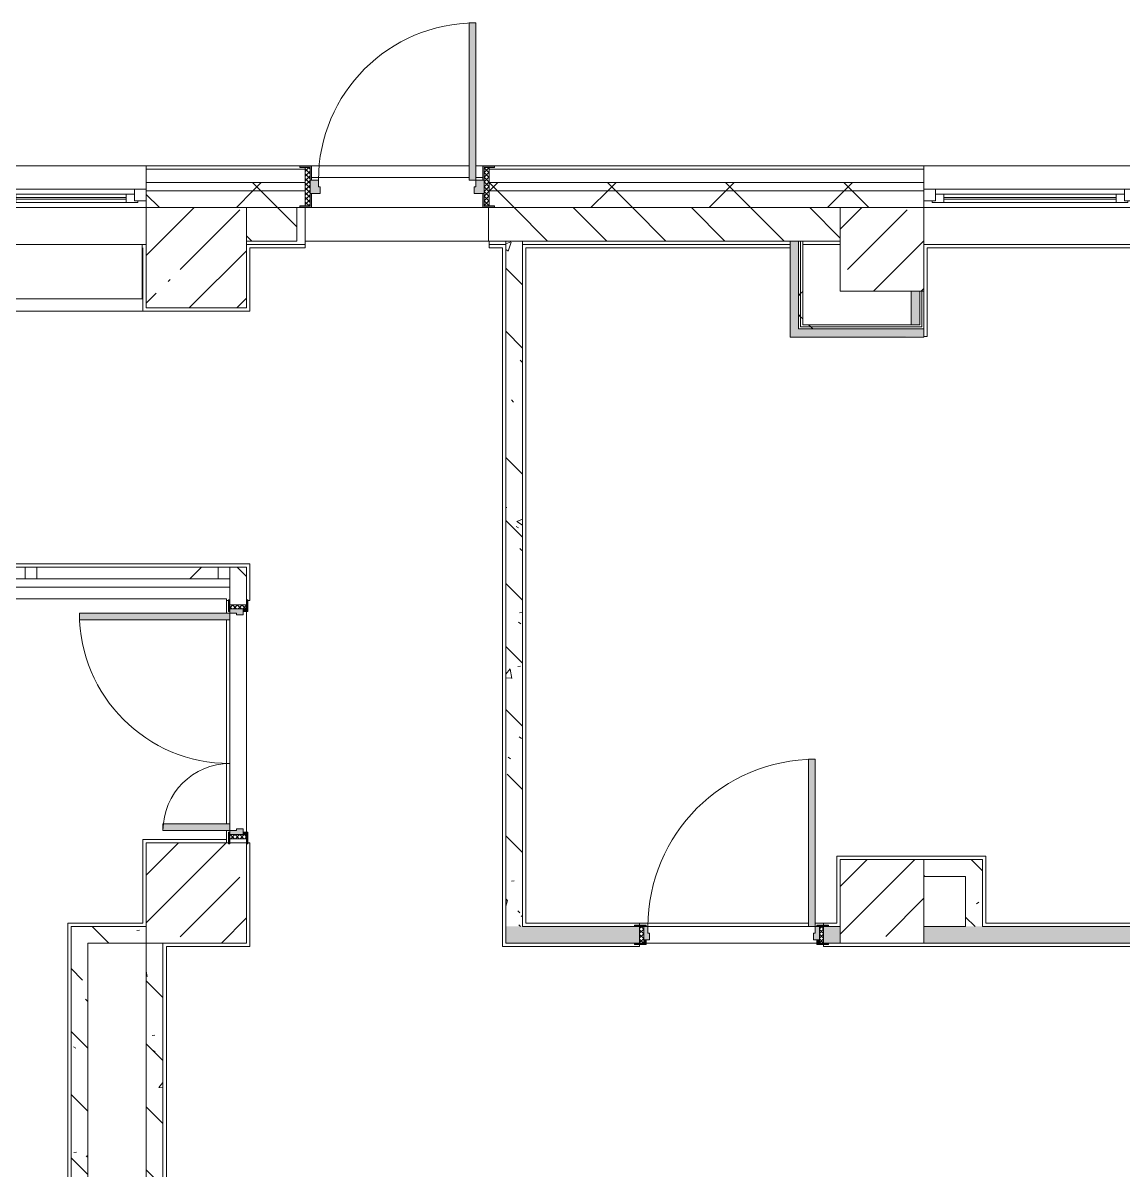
# Model space of a CAD drawing. Header units: millimetres. Extents: x 81671 to 282875, y -8553 to 29000.
# Drawn here: x 213182 to 219760, y 21343 to 28205 of the extents above; entities that cross this region are included whole.
import ezdxf

# ---------------------------------------------------------------- set-up
doc = ezdxf.new("R2010")
doc.units = ezdxf.units.MM
for name, color, linetype, lineweight, true_color in [('A-DOOR-5', 7, 'Continuous', 5, 0xe2e2e2), ('A-DOOR-6', 7, 'Continuous', 5, 0xaaaaaa), ('A-DOOR-FRAM-3', 7, 'Continuous', 5, 0xe2e2e2), ('A-DOOR-FRAM-4', 7, 'Continuous', 5, 0xaaaaaa), ('A-FLOR-3', 7, 'Continuous', 5, 0xaaaaaa), ('I-WALL-3', 7, 'Continuous', 5, 0xe7e7e7), ('I-WALL-4', 7, 'Continuous', 9, 0xe7e7e7), ('I-WALL-7', 7, 'Continuous', 5, 0x787878)]:
    doc.layers.add(name, color=color, linetype=linetype, lineweight=lineweight, true_color=true_color)
for name, color, linetype, lineweight in [('A-GLAZ-3', 7, 'Continuous', 5), ('A-GLAZ-CURT-2', 7, 'Continuous', 5), ('A-GLAZ-CWMG-2', 7, 'Continuous', 5), ('A-WALL', 7, 'Continuous', 9), ('A-WALL-4', 7, 'Continuous', 5), ('I-WALL-5', 7, 'Continuous', 5), ('S-COLS-2', 7, 'Continuous', 5)]:
    doc.layers.add(name, color=color, linetype=linetype, lineweight=lineweight)
pattern_1 = [(45, (147759.1, 0), (-285.1231, 285.1231), []), (45, (148044.2, 0), (-285.1231, 285.1231), [504.031, -100.806, 16.764, -84.042])]
pattern_2 = [(135, (147759.1, 0), (-377.1708, -377.1708), [533.4, -88.9, 17.78, -88.9]), (135, (147759.1, 376.94), (-377.1708, -377.1708), []), (50, (147759.1, 0), (637.6445, -55.7866), [66.675, -733.425]), (355, (147759.1, 0), (-123.3494, 668.699), [53.34, -586.74]), (100.451, (147812.23, -4.65), (514.299, 612.908), [56.665, -623.315]), (46.184, (147759.1, 177.8), (948.7764, -147.15), [100.012, -1100.137]), (96.636, (147838.2, 165.5), (830.909, 865.997), [84.998, -934.973]), (351.184, (147759.1, 177.8), (830.918, 865.988), [80.01, -880.11]), (21, (147848, 133.35), (530.6506, -357.9283), [66.675, -733.425]), (326, (147848, 133.35), (216.308, 644.6585), [53.34, -586.74]), (71.451, (147892.2, 103.5), (746.9596, 286.7243), [56.665, -623.315]), (37.5, (147759.1, 0), (10.81053, 295.9426), [16.764, -562.864, 16.764, -578.866, -588.962]), (37.5, (147759.1, 0), (10.81053, 295.9426), [-1175.258, 16.764, -572.198]), (7.5, (147759.1, 0), (233.8692, 350.6318), [16.764, -322.834, 16.764, -549.529, -224.472]), (7.5, (147759.1, 0), (233.8692, 350.6318), [-905.891, 16.764, -207.708]), (327.5, (147560.85, 0), (474.5678, -20.0513), [16.764, -205.486, 16.764, -676.656, -920.115]), (327.5, (147560.85, 0), (474.5678, -20.0513), [-915.67, 16.764, -903.351]), (317.5, (147471.95, 0), (518.4522, 88.9934), [16.764, -272.161, 16.764, -443.738, -653.415]), (317.5, (147471.95, 0), (518.4522, 88.9934), [-749.427, 16.764, -636.651])]
pattern_3 = [(45, (147759.1, 0), (-353.5534, 353.5534), []), (135, (147759.1, 0), (-353.5534, -353.5534), [])]
pattern_4 = [(45, (147759.1, 0), (-530.33, 530.33), []), (135, (147759.1, 0), (-530.33, -530.33), [])]

# ---------------------------------------------------------------- blocks, each defined once
blk = doc.blocks.new('Системная панель - Стекло - 70мм-31693610-1_4_3_птичка')
at = {"layer": 'A-GLAZ-CURT-2'}
h = blk.add_hatch(dxfattribs=at)
h.set_pattern_fill('FP_130', color=256, style=0, pattern_type=2)
h.set_pattern_definition([(225, (66547.5, 24415), (1414.214, -1414.214), [1000, -3000]), (225, (67547.5, 24915), (1414.214, -1414.214), [3000, -1000]), (225, (65547.5, 25415), (1414.214, -1414.214), [1000, -3000])])
h.paths.add_polyline_path([(-542.5, 35), (-542.5, -35), (542.5, -35), (542.5, 35), (-284.2, 35)])
for p, q in [((542.5, 35), (-542.5, 35)), ((-542.5, 35), (-542.5, -35)), ((542.5, -35), (542.5, 35)), ((-542.5, -35), (542.5, -35))]:
    blk.add_line(p, q, dxfattribs=at)
blk = doc.blocks.new('BSC_Колонна _Прямоугольная - 500х500-V92-1_4_3_птичка')
at = {"layer": 'S-COLS-2'}
h = blk.add_hatch(dxfattribs=at)
h.set_pattern_fill('FP_147', color=256, style=0, pattern_type=2)
h.set_pattern_definition([(45, (-70560, -22950), (-285.1231, 285.1231), []), (45, (-70274.88, -22950), (-285.1231, 285.1231), [504.031, -100.806, 16.764, -84.042])])
h.paths.add_polyline_path([(250, -250), (250, 250), (-250, 250), (-250, -250), (103.4, -250)])
for p, q in [((250, 250), (-250, 250)), ((-250, 250), (-250, -250)), ((250, -250), (250, 250)), ((-250, -250), (250, -250))]:
    blk.add_line(p, q, dxfattribs=at)
blk = doc.blocks.new('Системная панель - Стекло - 70мм-V119-1_4_3_птичка')
at = {"layer": 'A-GLAZ-CURT-2'}
for p, q in [((560, 35), (-560, 35)), ((-560, 35), (-560, -35)), ((560, -35), (560, 35)), ((-560, -35), (560, -35))]:
    blk.add_line(p, q, dxfattribs=at)
blk = doc.blocks.new('Прямоугольный импост - 50 x 70 мм-23766079-1_4_3_птичка')
at = {"layer": 'A-GLAZ-CWMG-2'}
for p, q in [((-35, 35), (35, 35)), ((-35, -35), (-35, 35)), ((35, 35), (35, -35)), ((35, -35), (-35, -35))]:
    blk.add_line(p, q, dxfattribs=at)
blk = doc.blocks.new('120_Окно_СКБ_3Ст - 120_Окно_СКБ_3Ст_5100-21641134-1_4_3_птичка')
at = {"layer": 'A-GLAZ-3'}
for p, q in [((-2550, -75), (-2550, -5)), ((-2550, -5), (-2480, -5)), ((2550, -5), (-2550, -5)), ((-2480, -5), (-2480, -75)), ((-1720, -35), (-2480, -35)), ((-2480, -35), (-2480, -75)), ((-2430, -85), (-2430, -35)), ((-2430, -55), (-1770, -55)), ((-1770, -65), (-2430, -65)), ((-1770, -85), (-1770, -35)), ((-1720, -75), (-1720, -5)), ((-1720, -5), (-1650, -5)), ((-1720, -75), (-1720, -35)), ((-1650, -5), (-1650, -75)), ((1650, -35), (-1650, -35)), ((1650, -45), (-1650, -45)), ((1650, -75), (1650, -5)), ((1650, -5), (1720, -5)), ((1720, -5), (1720, -75)), ((2480, -35), (1720, -35)), ((1720, -35), (1720, -75)), ((1770, -85), (1770, -35)), ((1770, -55), (2430, -55)), ((2430, -65), (1770, -65)), ((2430, -85), (2430, -35)), ((2480, -75), (2480, -5)), ((2480, -5), (2550, -5)), ((2480, -75), (2480, -35)), ((2550, -5), (2550, -75)), ((-2480, -75), (-2550, -75)), ((-2550, -75), (-2500, -75)), ((-2480, -75), (-2500, -75)), ((-2500, -75), (-2500, -85)), ((-2500, -85), (-1700, -85)), ((-1700, -85), (-2500, -85)), ((-1650, -75), (-1720, -75)), ((-1700, -75), (-1720, -75)), ((-1700, -75), (1700, -75)), ((-1700, -85), (-1700, -75)), ((1720, -75), (1650, -75)), ((1720, -75), (1700, -75)), ((1700, -75), (1700, -85)), ((1700, -85), (2500, -85)), ((2500, -85), (1700, -85)), ((2550, -75), (2480, -75)), ((2500, -75), (2480, -75)), ((2500, -75), (2550, -75)), ((2500, -85), (2500, -75))]:
    blk.add_line(p, q, dxfattribs=at)
blk = doc.blocks.new('120_Окно_СКБ_2Ст - 120_Окно_СКБ_2Ст 2100х2400 _мал створка справа_-19092174-1_4_3_птичка')
at = {"layer": 'A-GLAZ-3'}
for p, q in [((-1050, -75), (-1050, -5)), ((-1050, -5), (-980, -5)), ((1050, -5), (-1050, -5)), ((-980, -5), (-980, -75)), ((150, -35), (-980, -35)), ((-980, -35), (-980, -75)), ((-930, -85), (-930, -35)), ((-930, -55), (100, -55)), ((100, -65), (-930, -65)), ((100, -85), (100, -35)), ((150, -75), (150, -5)), ((150, -5), (220, -5)), ((150, -75), (150, -35)), ((220, -5), (220, -75)), ((980, -35), (220, -35)), ((220, -35), (220, -75)), ((270, -85), (270, -35)), ((270, -55), (930, -55)), ((930, -65), (270, -65)), ((930, -85), (930, -35)), ((980, -75), (980, -5)), ((980, -5), (1050, -5)), ((980, -75), (980, -35)), ((1050, -5), (1050, -75)), ((-980, -75), (-1050, -75)), ((-1050, -75), (-1000, -75)), ((-980, -75), (-1000, -75)), ((-1000, -75), (-1000, -85)), ((-1000, -85), (170, -85)), ((170, -85), (-1000, -85)), ((220, -75), (150, -75)), ((170, -75), (150, -75)), ((170, -75), (200, -75)), ((170, -85), (170, -75)), ((220, -75), (200, -75)), ((200, -75), (200, -85)), ((200, -85), (1000, -85)), ((1000, -85), (200, -85)), ((1050, -75), (980, -75)), ((1000, -75), (980, -75)), ((1000, -75), (1050, -75)), ((1000, -85), (1000, -75))]:
    blk.add_line(p, q, dxfattribs=at)
blk = doc.blocks.new('110_Дверь_СКБ_1Ст_Наружная - ДН-2д_л__ Дверь из подвала ЛК _900 мм в свету_ 3300-22851703-1_4_3_птичка')
at = {"layer": 'A-DOOR-5'}
h = blk.add_hatch(color=256, dxfattribs=at)
h.paths.add_polyline_path([(539.5, 50), (539.5, 125), (601.5, 125), (601.5, 133), (531.5, 133), (531.5, 50)])
h.paths.add_polyline_path([(-500.5, 50), (-492.5, 50), (-492.5, 133), (-562.5, 133), (-562.5, 125), (-500.5, 125), (-500.5, 65)])
h = blk.add_hatch(color=256, dxfattribs=at)
h.paths.add_polyline_path([(479.5, -30), (539.5, -30), (539.5, 50), (489.5, 50), (489.5, 10), (479.5, 10), (479.5, -16.7)])
h.paths.add_polyline_path([(-440.5, -30), (-440.5, 10), (-450.5, 10), (-450.5, 50), (-500.5, 50), (-500.5, -30), (-450.5, -30)])
h = blk.add_hatch(color=256, dxfattribs=at)
h.paths.add_polyline_path([(601.5, -113), (601.5, -105), (539.5, -105), (539.5, -30), (531.5, -30), (531.5, -113), (569.5, -113)])
h.paths.add_polyline_path([(-530.5, -113), (-492.5, -113), (-492.5, -30), (-500.5, -30), (-500.5, -105), (-562.5, -105), (-562.5, -113)])
at = {"layer": 'A-DOOR-6'}
h = blk.add_hatch(dxfattribs=at)
h.set_pattern_fill('FP_200', color=256, style=0, pattern_type=2)
h.set_pattern_definition([(135, (1756.41, 199.685), (-14.14214, -14.14214), []), (225, (1756.41, 199.685), (14.14214, -14.14214), [])])
h.paths.add_polyline_path([(539.5, -105), (569.5, -105), (569.5, 125), (539.5, 121.6), (539.5, -85)])
at = {"layer": 'A-DOOR-FRAM-3'}
blk.add_hatch(color=256, dxfattribs=at).paths.add_polyline_path([(449.5, 50), (489.5, 50), (489.5, 990), (449.5, 990), (449.5, 65)])
at = {"layer": 'A-DOOR-FRAM-4'}
h = blk.add_hatch(dxfattribs=at)
h.set_pattern_fill('FP_201', color=256, style=0, pattern_type=2)
h.set_pattern_definition([(45, (-366.384, 199.685), (-14.1421, 14.1421), []), (135, (-366.384, 199.685), (-14.1421, -14.1421), [])])
h.paths.add_polyline_path([(-529.5, -105), (-500.5, -105), (-500.5, 125), (-530.5, 125), (-530.5, -105)])
at = {"layer": 'A-DOOR-6'}
for p, q in [((489.5, 990), (449.5, 990)), ((449.5, 990), (449.5, 50)), ((489.5, 50), (489.5, 990)), ((-492.5, 133), (-562.5, 133)), ((-562.5, 133), (-562.5, 125)), ((-562.5, 125), (-500.5, 125)), ((-500.5, 125), (-500.5, 50)), ((-492.5, 50), (-492.5, 133)), ((601.5, 133), (531.5, 133)), ((531.5, 133), (531.5, 50)), ((539.5, 50), (539.5, 125)), ((539.5, 125), (601.5, 125)), ((601.5, 125), (601.5, 133)), ((-500.5, 50), (-492.5, 50)), ((449.5, 50), (489.5, 50)), ((531.5, 50), (539.5, 50)), ((-492.5, -30), (-500.5, -30)), ((-500.5, -30), (-500.5, -105)), ((-492.5, -113), (-492.5, -30)), ((539.5, -30), (531.5, -30)), ((531.5, -30), (531.5, -113)), ((539.5, -105), (539.5, -30)), ((-562.5, -105), (-562.5, -113)), ((-500.5, -105), (-562.5, -105)), ((-562.5, -113), (-492.5, -113)), ((531.5, -113), (601.5, -113)), ((601.5, -105), (539.5, -105)), ((601.5, -113), (601.5, -105))]:
    blk.add_line(p, q, dxfattribs=at)
blk.add_arc((489.5, 50), 940, 90, 180, dxfattribs=at)
at = {"layer": 'A-DOOR-FRAM-4'}
for p, q in [((-500.5, 125), (-530.5, 125)), ((-530.5, 125), (-530.5, -105)), ((-500.5, -105), (-500.5, 125)), ((569.5, 125), (539.5, 125)), ((539.5, 125), (539.5, -105)), ((569.5, -105), (569.5, 125)), ((-450.5, 50), (-500.5, 50)), ((-500.5, 50), (-500.5, -30)), ((-450.5, 10), (-450.5, 50)), ((-440.5, 10), (-450.5, 10)), ((-440.5, -30), (-440.5, 10)), ((489.5, 10), (479.5, 10)), ((479.5, 10), (479.5, -30)), ((489.5, 50), (489.5, 10)), ((539.5, 50), (489.5, 50)), ((539.5, -30), (539.5, 50)), ((-500.5, -30), (-440.5, -30)), ((479.5, -30), (539.5, -30)), ((-530.5, -105), (-500.5, -105)), ((539.5, -105), (569.5, -105))]:
    blk.add_line(p, q, dxfattribs=at)
blk = doc.blocks.new('110_Дверь_СКБ_2Ст - Д-10а_ СОШ_Дв_1450x2100h_Горячий цех-V170-1_4_3_птичка')
at = {"layer": 'A-DOOR-5'}
for points in [[(622.5, 526.4), (622.5, 50), (662.5, 50), (662.5, 950), (622.5, 950)], [(-637.5, 70), (-637.5, 50), (-597.5, 50), (-597.5, 450), (-637.5, 450), (-637.5, 370.8)]]:
    blk.add_hatch(color=256, dxfattribs=at).paths.add_polyline_path(points)
h = blk.add_hatch(color=256, dxfattribs=at)
h.paths.add_polyline_path([(-662.5, 50), (-662.5, -30), (-627.5, -30), (-627.5, 10), (-637.5, 10), (-637.5, 50), (-647.5, 50)])
h.paths.add_polyline_path([(652.5, -30), (687.5, -30), (687.5, 50), (662.5, 50), (662.5, 10), (652.5, 10), (652.5, -9.2)])
at = {"layer": 'A-DOOR-6'}
h = blk.add_hatch(dxfattribs=at)
h.set_pattern_fill('FP_23', color=256, style=0, pattern_type=2)
h.set_pattern_definition([(135, (1601.41, 114.685), (-14.14214, -14.14214), []), (225, (1601.41, 114.685), (14.14214, -14.14214), [])])
h.paths.add_polyline_path([(687.5, 50), (687.5, -50), (712.5, -50), (712.5, 50)])
at = {"layer": 'A-DOOR-FRAM-3'}
for points in [[(-717.5, 58), (-712.5, 50), (-647.5, 50), (-647.5, 58), (-712.5, 58)], [(672.5, 50), (742.5, 50), (737.5, 58), (672.5, 58)], [(-717.5, -50), (-712.5, -58), (-647.5, -58), (-647.5, -50), (-712.5, -50)], [(-662.5, -50), (-647.5, -50), (-647.5, -30), (-662.5, -30)], [(672.5, -50), (687.5, -50), (687.5, -30), (672.5, -30)], [(672.5, -50), (672.5, -58), (742.5, -58), (737.5, -50), (687.5, -50)]]:
    blk.add_hatch(color=256, dxfattribs=at).paths.add_polyline_path(points)
at = {"layer": 'A-DOOR-FRAM-4'}
h = blk.add_hatch(dxfattribs=at)
h.set_pattern_fill('FP_24', color=256, style=0, pattern_type=2)
h.set_pattern_definition([(45, (-521.384, 114.685), (-14.1421, 14.1421), []), (135, (-521.384, 114.685), (-14.1421, -14.1421), [])])
h.paths.add_polyline_path([(-687.5, -50), (-662.5, -50), (-662.5, 50), (-687.5, 50)])
at = {"layer": 'A-DOOR-6'}
for p, q in [((662.5, 950), (622.5, 950)), ((622.5, 950), (622.5, 50)), ((662.5, 50), (662.5, 950)), ((-637.5, 450), (-637.5, 50)), ((-597.5, 450), (-637.5, 450)), ((-597.5, 50), (-597.5, 450)), ((-637.5, 50), (-597.5, 50)), ((622.5, 50), (662.5, 50))]:
    blk.add_line(p, q, dxfattribs=at)
for centre, radius, start, end in [((662.5, 50), 900, 90, 180), ((-637.5, 50), 400, 0, 90)]:
    blk.add_arc(centre, radius, start, end, dxfattribs=at)
at = {"layer": 'A-DOOR-FRAM-4'}
for p, q in [((-647.5, 58), (-717.5, 58)), ((-717.5, 58), (-717.5, 50)), ((-717.5, 50), (-647.5, 50)), ((-662.5, 50), (-687.5, 50)), ((-687.5, 50), (-687.5, -50)), ((-637.5, 50), (-662.5, 50)), ((-662.5, 50), (-662.5, -30)), ((-662.5, -50), (-662.5, 50)), ((-647.5, 50), (-647.5, 58)), ((-637.5, 10), (-637.5, 50)), ((-627.5, 10), (-637.5, 10)), ((-627.5, -30), (-627.5, 10)), ((662.5, 10), (652.5, 10)), ((652.5, 10), (652.5, -30)), ((662.5, 50), (662.5, 10)), ((687.5, 50), (662.5, 50)), ((742.5, 58), (672.5, 58)), ((672.5, 58), (672.5, 50)), ((672.5, 50), (742.5, 50)), ((687.5, -30), (687.5, 50)), ((712.5, 50), (687.5, 50)), ((687.5, 50), (687.5, -50)), ((712.5, -50), (712.5, 50)), ((742.5, 50), (742.5, 58)), ((-647.5, -50), (-717.5, -50)), ((-717.5, -50), (-717.5, -58)), ((-717.5, -58), (-647.5, -58)), ((-687.5, -50), (-662.5, -50)), ((-662.5, -30), (-627.5, -30)), ((-647.5, -30), (-662.5, -30)), ((-662.5, -30), (-662.5, -50)), ((-662.5, -50), (-647.5, -50)), ((-647.5, -50), (-647.5, -30)), ((-647.5, -58), (-647.5, -50)), ((652.5, -30), (687.5, -30)), ((687.5, -30), (672.5, -30)), ((672.5, -30), (672.5, -50)), ((672.5, -50), (687.5, -50)), ((742.5, -50), (672.5, -50)), ((672.5, -50), (672.5, -58)), ((672.5, -58), (742.5, -58)), ((687.5, -50), (687.5, -30)), ((687.5, -50), (712.5, -50)), ((742.5, -58), (742.5, -50))]:
    blk.add_line(p, q, dxfattribs=at)
blk = doc.blocks.new('Прямоугольный импост - 50 x 70 мм-23766160-1_4_3_птичка')
at = {"layer": 'A-GLAZ-CWMG-2'}
for p, q in [((0, 35), (-70, 35)), ((-70, 35), (-70, -35)), ((0, -35), (0, 35)), ((-70, -35), (0, -35))]:
    blk.add_line(p, q, dxfattribs=at)
blk = doc.blocks.new('110_Дверь_СКБ_1Ст_Внутренняя1 - Д-11 1100x2100h_кладовые _все__ коридор _между помещениями блока столовой__ моечные _все_-V191-1_4_3_птичка')
at = {"layer": 'A-DOOR-5'}
h = blk.add_hatch(color=256, dxfattribs=at)
h.paths.add_polyline_path([(537.5, 50), (512.5, 50), (512.5, 10), (502.5, 10), (502.5, -30), (537.5, -30)])
h.paths.add_polyline_path([(-497.5, 50), (-512.5, 50), (-512.5, -30), (-477.5, -30), (-477.5, 10), (-487.5, 10), (-487.5, 50)])
at = {"layer": 'A-DOOR-6'}
h = blk.add_hatch(dxfattribs=at)
h.set_pattern_fill('FP_17', color=256, style=0, pattern_type=2)
h.set_pattern_definition([(135, (1751.41, 114.685), (-14.14214, -14.14214), []), (225, (1751.41, 114.685), (14.14214, -14.14214), [])])
h.paths.add_polyline_path([(537.5, 50), (537.5, -50), (562.5, -50), (562.5, 50)])
at = {"layer": 'A-DOOR-FRAM-3'}
for points in [[(512.5, 1050), (472.5, 1050), (472.5, 50), (512.5, 50), (512.5, 470)], [(-562.5, 58), (-567.5, 58), (-562.5, 50), (-497.5, 50), (-497.5, 58), (-537.5, 58)], [(537.5, 58), (522.5, 58), (522.5, 50), (592.5, 50), (592.5, 58), (542.5, 58)], [(-497.5, -50), (-567.5, -50), (-562.5, -58), (-497.5, -56.4)], [(-497.5, -30), (-512.5, -30), (-512.5, -50), (-497.5, -50)], [(522.5, -30), (522.5, -50), (537.5, -50), (537.5, -30)], [(562.5, -50), (522.5, -50), (522.5, -58), (592.5, -58), (592.5, -50)]]:
    blk.add_hatch(color=256, dxfattribs=at).paths.add_polyline_path(points)
at = {"layer": 'A-DOOR-FRAM-4'}
h = blk.add_hatch(dxfattribs=at)
h.set_pattern_fill('FP_18', color=256, style=0, pattern_type=2)
h.set_pattern_definition([(45, (-371.384, 114.685), (-14.1421, 14.1421), []), (135, (-371.384, 114.685), (-14.1421, -14.1421), [])])
h.paths.add_polyline_path([(-512.5, 50), (-537.5, 50), (-537.2, -50), (-512.5, -50)])
at = {"layer": 'A-DOOR-6'}
for p, q in [((512.5, 1050), (472.5, 1050)), ((472.5, 1050), (472.5, 50)), ((512.5, 50), (512.5, 1050)), ((472.5, 50), (512.5, 50))]:
    blk.add_line(p, q, dxfattribs=at)
blk.add_arc((512.5, 50), 1000, 90, 180, dxfattribs=at)
at = {"layer": 'A-DOOR-FRAM-4'}
for p, q in [((-497.5, 58), (-567.5, 58)), ((-567.5, 58), (-567.5, 50)), ((-567.5, 50), (-497.5, 50)), ((-512.5, 50), (-537.5, 50)), ((-537.5, 50), (-537.5, -50)), ((-487.5, 50), (-512.5, 50)), ((-512.5, 50), (-512.5, -30)), ((-512.5, -50), (-512.5, 50)), ((-497.5, 50), (-512.5, 50)), ((-512.5, 50), (-512.5, 49)), ((-512.5, 49), (-497.5, 49)), ((-497.5, 50), (-497.5, 58)), ((-497.5, 49), (-497.5, 50)), ((-487.5, 10), (-487.5, 50)), ((-477.5, 10), (-487.5, 10)), ((-477.5, -30), (-477.5, 10)), ((512.5, 10), (502.5, 10)), ((502.5, 10), (502.5, -30)), ((512.5, 50), (512.5, 10)), ((537.5, 50), (512.5, 50)), ((592.5, 58), (522.5, 58)), ((522.5, 58), (522.5, 50)), ((537.5, 50), (522.5, 50)), ((522.5, 50), (522.5, 49)), ((522.5, 50), (592.5, 50)), ((522.5, 49), (537.5, 49)), ((537.5, -30), (537.5, 50)), ((562.5, 50), (537.5, 50)), ((537.5, 50), (537.5, -50)), ((537.5, 49), (537.5, 50)), ((562.5, -50), (562.5, 50)), ((592.5, 50), (592.5, 58)), ((-497.5, -50), (-567.5, -50)), ((-567.5, -50), (-567.5, -58)), ((-567.5, -58), (-497.5, -58)), ((-537.5, -50), (-512.5, -50)), ((-512.5, -30), (-477.5, -30)), ((-497.5, -30), (-512.5, -30)), ((-512.5, -30), (-512.5, -50)), ((-512.5, -50), (-497.5, -50)), ((-497.5, -50), (-497.5, -30)), ((-497.5, -58), (-497.5, -50)), ((502.5, -30), (537.5, -30)), ((537.5, -30), (522.5, -30)), ((522.5, -30), (522.5, -50)), ((522.5, -50), (537.5, -50)), ((592.5, -50), (522.5, -50)), ((522.5, -50), (522.5, -58)), ((522.5, -58), (592.5, -58)), ((537.5, -50), (537.5, -30)), ((537.5, -50), (562.5, -50)), ((592.5, -58), (592.5, -50))]:
    blk.add_line(p, q, dxfattribs=at)
blk = doc.blocks.new('Зашивка приборов отопления10 - Зашивка приборов отопления-33278020-1_4_3_птичка')
at = {"layer": 'A-WALL-4'}
for p, q in [((51570, 26880), (51570, 26555)), ((56925.6, 26880), (51570, 26880)), ((56925.6, 26555), (56925.6, 26880)), ((51570, 26555), (56925.6, 26555)), ((56930, 26555), (51570, 26555)), ((51570, 26555), (51570, 26480)), ((56930, 26480), (56930, 26555)), ((51570, 26480), (56930, 26480))]:
    blk.add_line(p, q, dxfattribs=at)

msp = doc.modelspace()

# ---------------------------------------------------------------- hatches: boundary and pattern name
at = {"layer": 'A-WALL-4'}
h = msp.add_hatch(dxfattribs=at)
h.set_pattern_fill('FP_118', color=256, style=0, pattern_type=2)
h.set_pattern_definition(pattern_3)
h.paths.add_polyline_path([(232509.1, 27200), (232729.1, 27200), (232729.1, 27250), (228109.1, 27250), (228109.1, 27200), (232507.4, 27200)])
h.paths.add_polyline_path([(214869.1, 27200), (214869.1, 27250), (213919.1, 27250), (213919.1, 27200), (214519.1, 27200)])
h.paths.add_polyline_path([(218069.1, 27200), (218569.1, 27200), (218569.1, 27250), (215969.1, 27250), (215969.1, 27200), (216040.3, 27200)])
h.paths.add_polyline_path([(220669.1, 27200), (222009.1, 27200), (222009.1, 27250), (220669.1, 27250), (220669.1, 27210)])
h.paths.add_polyline_path([(225009.1, 27200), (225009.1, 27250), (224109.1, 27250), (224109.1, 27200), (224509.1, 27200)])
h.paths.add_polyline_path([(208519.1, 27200), (208819.1, 27200), (208819.1, 27250), (207764.1, 27250), (207764.1, 27200)])
h.paths.add_polyline_path([(205464.1, 27200), (205464.1, 27250), (204619.1, 27250), (204619.1, 27200), (205309.1, 27200)])
h.paths.add_polyline_path([(201919.1, 27200), (202519.1, 27200), (202519.1, 27250), (201619.1, 27250), (201619.1, 27200)])
h.paths.add_polyline_path([(199259.5, 27200), (199519.1, 27200), (199519.1, 27250), (198619.1, 27250), (198619.1, 27200)])
h.paths.add_polyline_path([(196113.1, 27200), (196519.1, 27200), (196519.1, 27250), (195419.1, 27250), (195419.1, 27200), (195919.1, 27200)])
h.paths.add_polyline_path([(190869.1, 27200), (192319.1, 27200), (192319.1, 27250), (189919.1, 27250), (189919.1, 27200), (190539.1, 27200)])
h = msp.add_hatch(dxfattribs=at)
h.set_pattern_fill('FP_118', color=256, style=0, pattern_type=2)
h.set_pattern_definition(pattern_3)
h.paths.add_polyline_path([(190519.1, 27100), (192319.1, 27100), (192319.1, 27200), (189919.1, 27200), (189919.1, 27100)])
h.paths.add_polyline_path([(201619.1, 27100), (202519.1, 27100), (202519.1, 27200), (201619.1, 27200), (201619.1, 27140)])
h.paths.add_polyline_path([(231859.1, 27100), (232729.1, 27100), (232724.5, 27200), (228109.1, 27198.1), (228109.1, 27100), (231772.4, 27100)])
h.paths.add_polyline_path([(199359.1, 27100), (199519.1, 27100), (199519.1, 27200), (198619.1, 27200), (198619.1, 27100), (199259.5, 27100)])
h.paths.add_polyline_path([(204619.1, 27100), (205464.1, 27100), (205464.1, 27200), (204619.1, 27200), (204619.1, 27140)])
h.paths.add_polyline_path([(207764.1, 27100), (208819.1, 27100), (208819.1, 27200), (207764.1, 27200), (207764.1, 27140)])
h.paths.add_polyline_path([(213919.1, 27100), (214837.1, 27102), (214837.1, 27110), (214869.1, 27110), (214869.1, 27200), (213919.1, 27200), (213919.1, 27140)])
h.paths.add_polyline_path([(196519.1, 27100), (196519.1, 27200), (195419.1, 27200), (195419.1, 27100), (196113.1, 27100)])
h.paths.add_polyline_path([(224509.1, 27100), (225009.1, 27100), (225009.1, 27200), (224109.1, 27200), (224109.1, 27100), (224430.8, 27100)])
h.paths.add_polyline_path([(221299.1, 27100), (222009.1, 27100), (222009.1, 27200), (220669.1, 27200), (220669.1, 27100), (221284.4, 27100)])
h.paths.add_polyline_path([(215969.1, 27100), (218569.1, 27100), (218569.1, 27200), (215969.1, 27200), (215969.1, 27110), (216001.1, 27110), (216001.1, 27102), (215969.1, 27102)])
h = msp.add_hatch(dxfattribs=at)
h.set_pattern_fill('FP_129', color=256, style=0, pattern_type=2)
h.set_pattern_definition([(135, (147759.1, 0), (-176.7767, -176.7767), [])])
h.paths.add_polyline_path([(215965.1, 26900), (218069.1, 26900), (218069.1, 27100), (215965.1, 27100)])
h.paths.add_polyline_path([(199359.1, 26900), (199519.1, 26900), (199519.1, 27100), (198619.1, 27100), (198619.1, 26900), (199259.5, 26900)])
h.paths.add_polyline_path([(201619.1, 26900), (201919.1, 26900), (201919.1, 27100), (201619.1, 27100), (201619.1, 26969.4)])
h.paths.add_polyline_path([(228409.1, 26900), (228409.1, 27100), (228109.1, 27100), (228109.1, 26900)])
h.paths.add_polyline_path([(224509.1, 26900), (224509.1, 27100), (224109.1, 27100), (224109.1, 26900), (224430.8, 26900)])
h.paths.add_polyline_path([(204619.1, 26900), (205464.1, 26900), (205464.1, 27100), (204619.1, 27100)])
h.paths.add_polyline_path([(208698.7, 26900), (208819.1, 26900), (208819.1, 27100), (208519.1, 27100), (208519.1, 26900)])
h.paths.add_polyline_path([(190519.1, 26900), (192319.1, 26900), (192319.1, 27100), (190519.1, 27100), (190519.1, 27061.4)])
h.paths.add_polyline_path([(207919.1, 26900), (207919.1, 27100), (207764.1, 27100), (207764.1, 26900)])
h.paths.add_polyline_path([(222009.1, 26900), (222009.1, 27100), (221799.1, 27100), (221799.1, 26900)])
h.paths.add_polyline_path([(221299.1, 26900), (221299.1, 27100), (220669.1, 27100), (220669.1, 26900), (221284.4, 26900)])
h.paths.add_polyline_path([(214819.1, 26900), (214819.1, 27100), (214519.1, 27100), (214519.1, 26900)])
h.paths.add_polyline_path([(195419.1, 26900), (195919.1, 26900), (195919.1, 27100), (195419.1, 27100), (195419.1, 27079.6)])
at = {"layer": 'I-WALL-3'}
msp.add_hatch(color=256, dxfattribs=at).paths.add_polyline_path([(218494.1, 26400), (218544.1, 26400), (218544.1, 26600), (218494.1, 26600)])
at = {"layer": 'I-WALL-4'}
for points in [[(217769.7, 26375), (217819.7, 26375), (217819.7, 26900), (217769.7, 26900), (217769.7, 26400)], [(217772.4, 26325), (218569.1, 26330), (218569.1, 26375), (217769.7, 26375), (217769.7, 26325)]]:
    msp.add_hatch(color=256, dxfattribs=at).paths.add_polyline_path(points)
at = {"layer": 'I-WALL-5'}
h = msp.add_hatch(dxfattribs=at)
h.set_pattern_fill('FP_216', color=256, style=0, pattern_type=2)
h.set_pattern_definition(pattern_4)
h.paths.add_polyline_path([(217819.7, 26387.5), (217832.2, 26390.6), (217832.2, 26900), (217819.7, 26900), (217819.7, 26400)])
h = msp.add_hatch(dxfattribs=at)
h.set_pattern_fill('FP_216', color=256, style=0, pattern_type=2)
h.set_pattern_definition(pattern_4)
h.paths.add_polyline_path([(217844.7, 26400), (217844.7, 26900), (217832.2, 26900), (217832.2, 26400)])
h = msp.add_hatch(dxfattribs=at)
h.set_pattern_fill('FP_216', color=256, style=0, pattern_type=2)
h.set_pattern_definition(pattern_4)
h.paths.add_polyline_path([(218494.1, 26375), (218569.1, 26375), (218569.1, 26387.5), (217819.7, 26387.3), (217819.7, 26375), (218069.1, 26375)])
h = msp.add_hatch(dxfattribs=at)
h.set_pattern_fill('FP_216', color=256, style=0, pattern_type=2)
h.set_pattern_definition(pattern_4)
h.paths.add_polyline_path([(217832.2, 26387.5), (218556.6, 26387.5), (218556.6, 26400), (217832.2, 26400)])
at = {"layer": 'I-WALL-7'}
h = msp.add_hatch(dxfattribs=at)
h.set_pattern_fill('FP_127', color=256, style=0, pattern_type=2)
h.set_pattern_definition(pattern_2)
h.paths.add_polyline_path([(216169.1, 22800), (216169.1, 26900), (216069.1, 26900), (216069.1, 22800)])
h = msp.add_hatch(dxfattribs=at)
h.set_pattern_fill('FP_127', color=256, style=0, pattern_type=2)
h.set_pattern_definition(pattern_2)
h.paths.add_polyline_path([(214519.1, 23300), (214519.1, 23325), (214419.1, 23320), (214419.1, 23300)])
h.paths.add_polyline_path([(214519.1, 24725), (214519.1, 24950), (214419.1, 24950), (214419.1, 24725)])
h = msp.add_hatch(dxfattribs=at)
h.set_pattern_fill('FP_127', color=256, style=0, pattern_type=2)
h.set_pattern_definition(pattern_2)
h.paths.add_polyline_path([(218819.1, 23100), (218919.1, 23100), (218919.1, 23200), (218569.1, 23200), (218569.1, 23100), (218589.1, 23100)])
h = msp.add_hatch(dxfattribs=at)
h.set_pattern_fill('FP_127', color=256, style=0, pattern_type=2)
h.set_pattern_definition(pattern_2)
h.paths.add_polyline_path([(218819.1, 22800), (218919.1, 22800), (218919.1, 23100), (218819.1, 23100), (218819.1, 22820)])
h = msp.add_hatch(dxfattribs=at)
h.set_pattern_fill('FP_127', color=256, style=0, pattern_type=2)
h.set_pattern_definition(pattern_2)
h.paths.add_polyline_path([(213479.7, 15550), (213569.1, 15550), (213569.1, 15750), (213469.1, 15750), (213469.1, 15550)])
h.paths.add_polyline_path([(213569.1, 16450), (213569.1, 22800), (213469.1, 22800), (213469.1, 16450)])
h = msp.add_hatch(dxfattribs=at)
h.set_pattern_fill('FP_127', color=256, style=0, pattern_type=2)
h.set_pattern_definition(pattern_2)
h.paths.add_polyline_path([(213919.1, 22700), (213919.1, 22800), (213569.1, 22800), (213569.1, 22700)])
h = msp.add_hatch(dxfattribs=at)
h.set_pattern_fill('FP_127', color=256, style=0, pattern_type=2)
h.set_pattern_definition(pattern_2)
h.paths.add_polyline_path([(223533.9, 22700), (224509.1, 22700), (224509.1, 22800), (223503.9, 22800), (223503.9, 22700)])
h.paths.add_polyline_path([(225109.1, 22700), (225109.1, 22800), (225009.1, 22800), (225009.1, 22700), (225095.5, 22700)])
h.paths.add_polyline_path([(226458.9, 22700), (228409.1, 22700), (228409.1, 22800), (226209.1, 22800), (226209.1, 22700), (226239.1, 22700)])
h.paths.add_polyline_path([(229959.1, 22700), (230189.1, 22700), (230189.1, 22800), (229989.1, 22798), (229989.1, 22790), (229959.1, 22790), (229959.1, 22710), (229989.1, 22710), (229989.1, 22702), (229959.1, 22702)])
h.paths.add_polyline_path([(229009.1, 22700), (229009.1, 22702), (228979.1, 22702), (228979.1, 22710), (229009.1, 22710), (229009.1, 22790), (228979.1, 22790), (228979.1, 22798), (228909.1, 22796.4), (228909.1, 22700), (228988.3, 22700)])
h.paths.add_polyline_path([(221819.1, 22700), (222403.9, 22700), (222403.9, 22800), (221799.1, 22800), (221799.1, 22700)])
h.paths.add_polyline_path([(216189.1, 22700), (216869.1, 22700), (216869.1, 22800), (216069.1, 22800), (216069.1, 22700), (216169.1, 22700)])
h.paths.add_polyline_path([(218569.1, 22700), (221299.1, 22700), (221299.1, 22800), (218569.1, 22800), (218569.1, 22724.2)])
h.paths.add_polyline_path([(218049.1, 22700), (218069.1, 22704), (218069.1, 22800), (217969.1, 22800), (217969.1, 22700), (217999.1, 22700)])
h = msp.add_hatch(dxfattribs=at)
h.set_pattern_fill('FP_127', color=256, style=0, pattern_type=2)
h.set_pattern_definition(pattern_2)
h.paths.add_polyline_path([(214019.1, 21150), (214019.1, 22700), (213919.1, 22700), (213919.1, 21150)])
at = {"layer": 'S-COLS-2'}
h = msp.add_hatch(dxfattribs=at)
h.set_pattern_fill('FP_98', color=256, style=0, pattern_type=2)
h.set_pattern_definition(pattern_1)
h.paths.add_polyline_path([(213919.1, 26500), (214519.1, 26500), (214519.1, 27100), (213919.1, 27100), (213919.1, 26555)])
h = msp.add_hatch(dxfattribs=at)
h.set_pattern_fill('FP_98', color=256, style=0, pattern_type=2)
h.set_pattern_definition(pattern_1)
h.paths.add_polyline_path([(218558.7, 26600), (218569.1, 26600), (218569.1, 27100), (218069.1, 27100), (218069.1, 26600)])
h = msp.add_hatch(dxfattribs=at)
h.set_pattern_fill('FP_98', color=256, style=0, pattern_type=2)
h.set_pattern_definition(pattern_1)
h.paths.add_polyline_path([(214519.1, 22700), (214519.1, 23300), (213919.1, 23300), (213919.1, 22700), (214399.1, 22700)])

# ---------------------------------------------------------------- linework, layer by layer
at = {"layer": 'A-FLOR-3'}
for p, q in [((215849.1, 27350), (214870.1, 27350)), ((215969.1, 27350), (215889.1, 27350)), ((214870.1, 27102), (214870.1, 26860)), ((213899.1, 26555), (213899.1, 26860)), ((214870.1, 26860), (214539.1, 26860)), ((214539.1, 26860), (214539.1, 26480)), ((215969.1, 26860), (215969.1, 26880)), ((216049.1, 26860), (215969.1, 26860)), ((216049.1, 22680), (216049.1, 26860)), ((217769.7, 26860), (216189.1, 26860)), ((216189.1, 26860), (216189.1, 22820)), ((221279.1, 26860), (218589.1, 26860)), ((218589.1, 26860), (218589.1, 26330)), ((214539.1, 26480), (213899.1, 26480)), ((218589.1, 26330), (218569.1, 26330)), ((205709.1, 24970), (214539.1, 24970)), ((214539.1, 24970), (214539.1, 24750)), ((214399.1, 24760), (208489.1, 24760)), ((214399.1, 24675), (214399.1, 24760)), ((214411.1, 24750), (214399.1, 24750)), ((214539.1, 24750), (214527.1, 24750)), ((214399.1, 24635), (214399.1, 23415)), ((214399.1, 23300), (214399.1, 23375)), ((213899.1, 22820), (213899.1, 23320)), ((213899.1, 23320), (214399.1, 23320)), ((214527.1, 23300), (214539.1, 23300)), ((214539.1, 23300), (214539.1, 22680)), ((218049.1, 22820), (218049.1, 23220)), ((218049.1, 23220), (218939.1, 23220)), ((218939.1, 23220), (218939.1, 22820)), ((213449.1, 16530), (213449.1, 22820)), ((213449.1, 22820), (213899.1, 22820)), ((216189.1, 22820), (217879.1, 22820)), ((216869.1, 22820), (216869.1, 22808)), ((217919.1, 22820), (218049.1, 22820)), ((217969.1, 22808), (217969.1, 22820)), ((218939.1, 22820), (220429.1, 22820)), ((214539.1, 22680), (214039.1, 22680)), ((214039.1, 22680), (214039.1, 21170)), ((216869.1, 22680), (216049.1, 22680)), ((216869.1, 22692), (216869.1, 22680)), ((217969.1, 22680), (217969.1, 22692)), ((222403.9, 22680), (217969.1, 22680))]:
    msp.add_line(p, q, dxfattribs=at)
at = {"layer": 'A-WALL'}
for p, q in [((214869.1, 27330), (213919.1, 27330)), ((218569.1, 27330), (215969.1, 27330)), ((214869.1, 27250), (213919.1, 27250)), ((218569.1, 27250), (215969.1, 27250)), ((214869.1, 27200), (213919.1, 27200)), ((218569.1, 27200), (215969.1, 27200)), ((214819.1, 27100), (214519.1, 27100)), ((214519.1, 27100), (214819.1, 27100)), ((218069.1, 27100), (215969.1, 27100)), ((215969.1, 27100), (218069.1, 27100)), ((216169.1, 26900), (216069.1, 26900)), ((217819.7, 26900), (217819.7, 26375)), ((217832.2, 26900), (217832.2, 26387.5)), ((218544.1, 26400), (218544.1, 26600)), ((218556.6, 26387.5), (218556.6, 26600)), ((217819.7, 26375), (218569.1, 26375)), ((217832.2, 26387.5), (218556.6, 26387.5)), ((218494.1, 26400), (218544.1, 26400))]:
    msp.add_line(p, q, dxfattribs=at)
at = {"layer": 'A-WALL-4'}
for p, q in [((189919.1, 27350), (214869.1, 27350)), ((213919.1, 27350), (213919.1, 27100)), ((224109.1, 27350), (215969.1, 27350)), ((218569.1, 27100), (218569.1, 27350)), ((214907.1, 27280), (215849.1, 27280)), ((215889.1, 27280), (215931.1, 27280)), ((213919.1, 27100), (208819.1, 27100)), ((213919.1, 27100), (214519.1, 27100)), ((214519.1, 27100), (214519.1, 26900)), ((214819.1, 26900), (214819.1, 27100)), ((214819.1, 27100), (214869.1, 27100)), ((215965.1, 27100), (214869.1, 27100)), ((215969.1, 27100), (215965.1, 27100)), ((215965.1, 27100), (215965.1, 26900)), ((218069.1, 26900), (218069.1, 27100)), ((220669.1, 27100), (218069.1, 27100)), ((214519.1, 26900), (214819.1, 26900)), ((215965.1, 26900), (216069.1, 26900)), ((216169.1, 26900), (218069.1, 26900))]:
    msp.add_line(p, q, dxfattribs=at)
at = {"layer": 'I-WALL-5'}
for p, q in [((208819.1, 27100), (213919.1, 27100)), ((214869.1, 27100), (215965.1, 27100)), ((214869.1, 26880), (214869.1, 27100)), ((218569.1, 27100), (220669.1, 27100)), ((214869.1, 26900), (215965.1, 26900)), ((215969.1, 26900), (215969.1, 26880)), ((216069.1, 26900), (216069.1, 22700)), ((216169.1, 22800), (216169.1, 26900)), ((217769.7, 26900), (217769.7, 26325)), ((217844.7, 26400), (217844.7, 26900)), ((213919.1, 26880), (208519.1, 26880)), ((214869.1, 26880), (214519.1, 26880)), ((216069.1, 26880), (215969.1, 26880)), ((217769.7, 26880), (216169.1, 26880)), ((218069.1, 26880), (217844.7, 26880)), ((221299.1, 26880), (218569.1, 26880)), ((218494.1, 26600), (218494.1, 26400)), ((218569.1, 26600), (218494.1, 26600)), ((218569.1, 26325), (218569.1, 26600)), ((218494.1, 26400), (217844.7, 26400)), ((217769.7, 26325), (218569.1, 26325)), ((214519.1, 24950), (214419.1, 24950)), ((214419.1, 24950), (214419.1, 24755)), ((214519.1, 24755), (214519.1, 24950)), ((214419.1, 24830), (208469.1, 24830)), ((214419.1, 23415), (214419.1, 24635)), ((214519.1, 24685), (214519.1, 23365)), ((214419.1, 23300), (214519.1, 23300)), ((218919.1, 23200), (218569.1, 23200)), ((218919.1, 22800), (218919.1, 23200)), ((218569.1, 23100), (218819.1, 23100)), ((218819.1, 23100), (218819.1, 22800)), ((213469.1, 22800), (213469.1, 16530)), ((213919.1, 22800), (213469.1, 22800)), ((213919.1, 22800), (213919.1, 21150)), ((216839.1, 22800), (216169.1, 22800)), ((216919.1, 22800), (217879.1, 22800)), ((218069.1, 22800), (217999.1, 22800)), ((218819.1, 22800), (218569.1, 22800)), ((220449.1, 22800), (218919.1, 22800)), ((213569.1, 21150), (213569.1, 22700)), ((213569.1, 22700), (214019.1, 22700)), ((214019.1, 21150), (214019.1, 22700)), ((216069.1, 22700), (216839.1, 22700)), ((217929.1, 22700), (216909.1, 22700)), ((217999.1, 22700), (218069.1, 22700)), ((218569.1, 22700), (221299.1, 22700))]:
    msp.add_line(p, q, dxfattribs=at)
at = {"layer": 'S-COLS-2'}
for p, q in [((214519.1, 27100), (213919.1, 27100)), ((213919.1, 27100), (213919.1, 26500)), ((214519.1, 26900), (214519.1, 27100)), ((218569.1, 27100), (218069.1, 27100)), ((218069.1, 27100), (218069.1, 26900)), ((218569.1, 26600), (218569.1, 27100)), ((214519.1, 26500), (214519.1, 26900)), ((218069.1, 26900), (218069.1, 26600)), ((218069.1, 26600), (218569.1, 26600)), ((213919.1, 26500), (214519.1, 26500)), ((214411.1, 23300), (213919.1, 23300)), ((213919.1, 23300), (213919.1, 22700)), ((214519.1, 23300), (214419.1, 23300)), ((214519.1, 22700), (214519.1, 23295)), ((213919.1, 22700), (214519.1, 22700))]:
    msp.add_line(p, q, dxfattribs=at)

# ---------------------------------------------------------------- block references
at = {"layer": 'A-DOOR-6'}
for name, p in [('110_Дверь_СКБ_1Ст_Наружная - ДН-2д_л__ Дверь из подвала ЛК _900 мм в свету_ 3300-22851703-1_4_3_птичка', (215399.6, 27215)), ('110_Дверь_СКБ_1Ст_Внутренняя1 - Д-11 1100x2100h_кладовые _все__ коридор _между помещениями блока столовой__ моечные _все_-V191-1_4_3_птичка', (217406.6, 22750))]:
    msp.add_blockref(name, p, dxfattribs=at)
at = {"layer": 'A-DOOR-6', "rotation": 89.99999999999982}
msp.add_blockref('110_Дверь_СКБ_2Ст - Д-10а_ СОШ_Дв_1450x2100h_Горячий цех-V170-1_4_3_птичка', (214469.1, 24012.5), dxfattribs=at)
at = {"layer": 'A-GLAZ-3'}
for name, p in [('120_Окно_СКБ_3Ст - 120_Окно_СКБ_3Ст_5100-21641134-1_4_3_птичка', (211369.1, 27215)), ('120_Окно_СКБ_2Ст - 120_Окно_СКБ_2Ст 2100х2400 _мал створка справа_-19092174-1_4_3_птичка', (219619.1, 27215))]:
    msp.add_blockref(name, p, dxfattribs=at)
at = {"layer": 'A-GLAZ-CURT-2', "rotation": 180}
for name, p in [('Системная панель - Стекло - 70мм-V119-1_4_3_птичка', (212634.1, 24915)), ('Системная панель - Стекло - 70мм-31693610-1_4_3_птичка', (213806.6, 24915))]:
    msp.add_blockref(name, p, dxfattribs=at)
at = {"layer": 'A-GLAZ-CWMG-2', "extrusion": (0, 0, -1)}
msp.add_blockref('Прямоугольный импост - 50 x 70 мм-23766079-1_4_3_птичка', (-213229.1, 24915), dxfattribs=at)
at = {"layer": 'A-GLAZ-CWMG-2'}
msp.add_blockref('Прямоугольный импост - 50 x 70 мм-23766160-1_4_3_птичка', (214419.1, 24915), dxfattribs=at)
at = {"layer": 'A-WALL-4'}
msp.add_blockref('Зашивка приборов отопления10 - Зашивка приборов отопления-33278020-1_4_3_птичка', (156969.1, 0), dxfattribs=at)
at = {"layer": 'S-COLS-2'}
msp.add_blockref('BSC_Колонна _Прямоугольная - 500х500-V92-1_4_3_птичка', (218319.1, 22950), dxfattribs=at)

doc.saveas('drawing.dxf')
